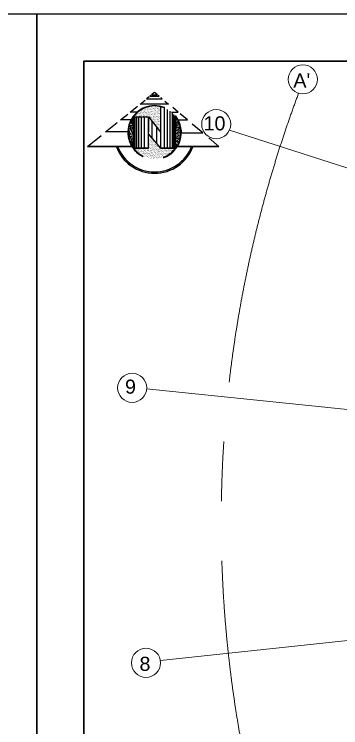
# Model space of a CAD drawing. Header units: millimetres. Extents: x -582 to 488037, y -1142837 to 903.
# Drawn here: x 360920 to 367881, y -1114042 to -1098837 of the extents above; entities that cross this region are included whole.
import ezdxf

# ---------------------------------------------------------------- set-up
doc = ezdxf.new("R2010")
doc.units = ezdxf.units.MM
doc.linetypes.add('CENTERX2', pattern=[101.6, 63.5, -12.7, 12.7, -12.7])
doc.layers.add('A New CL', color=7, linetype='CENTERX2', lineweight=13, true_color=0x18bbcd)
doc.layers.add('Pipe line', color=7, linetype='Continuous', lineweight=60, true_color=0x0070ff)
doc.layers.add('Dimension', color=5, linetype='Continuous', lineweight=13)
doc.layers.add('dw', color=92, linetype='Continuous', lineweight=15)
doc.layers.add('WC-SERIAL', color=70, linetype='Continuous')
doc.styles.add('Arial', font='arial.ttf')
pattern_1 = [(37.5, (17499.617, -40629.6), (-2.36225, 72.25589), [0, -57, 0, -63.75, 0, -60.9375]), (7.5, (17499.62, -40629.6), (66.36663, 105.83048), [0, -30.75, 0, -51.375, 0, -19.6875]), (327.5, (17453.49, -40629.6), (116.78032, 0.212215), [0, -18.75, 0, -67.5, 0, -88.125]), (317.5, (17453.49, -40629.6), (112.72975, 32.91283), [0, -9.375, 0, -44.25, 0, -50.625])]

# ---------------------------------------------------------------- blocks, each defined once
blk = doc.blocks.new('north')
at = {"layer": 'WC-SERIAL'}
h = blk.add_hatch(dxfattribs=at)
h.set_pattern_fill('AR-SAND', color=256, scale=37.5, style=0)
h.set_pattern_definition(pattern_1)
h.paths.add_polyline_path([(-220, 2009), (220, 1452), (220, 2364, 0.302023), (-755, 2009)])
h = blk.add_hatch(dxfattribs=at)
h.set_pattern_fill('AR-SAND', color=256, scale=37.5, style=0)
h.set_pattern_definition(pattern_1)
h.paths.add_polyline_path([(-755, 2009, 0.328563), (-755, 897)])
h.paths.add_polyline_path([(755, 2009), (755, 897, 0.328563)])
h = blk.add_hatch(dxfattribs=at)
h.set_pattern_fill('AR-SAND', color=256, scale=37.5, style=0)
h.set_pattern_definition(pattern_1)
h.paths.add_polyline_path([(755, 897), (220, 897), (-220, 1398), (-220, 897), (-755, 897, 0.505386)])
blk.add_hatch(color=256, dxfattribs=at).paths.add_polyline_path([(-1316, 957), (-1366, 957, 0.70083), (1366, 957), (1316, 957, -0.691826)])
at = {"lineweight": 13}
blk.add_line((2286, 957), (1927, 1259), dxfattribs=at)
at = {"layer": 'WC-SERIAL'}
for p, q in [((220, 897), (220, 2364)), ((352, 897), (352, 2347)), ((464, 897), (464, 2268)), ((558, 897), (558, 2207)), ((633, 897), (633, 2145)), ((689, 897), (689, 2089)), ((727, 897), (727, 2045)), ((755, 897), (755, 2048)), ((-755, 897), (-755, 2009)), ((-755, 2009), (-220, 2009)), ((-745, 897), (-745, 2009)), ((-727, 897), (-727, 2009)), ((-689, 897), (-689, 2009)), ((-633, 897), (-633, 2009)), ((-558, 897), (-558, 2009)), ((-464, 897), (-464, 2009)), ((-352, 897), (-352, 2009)), ((-220, 897), (-220, 2009)), ((-220, 2009), (-220, 1463)), ((-220, 2009), (220, 1452)), ((-80, 1234), (-80, 1831)), ((745, 897), (745, 2022)), ((80, 1057), (80, 1629)), ((-2380, 957), (-1900, 1343)), ((220, 897), (-220, 1398)), ((-2380, 957), (-796, 957)), ((-755, 897), (-220, 897)), ((220, 897), (755, 897)), ((796, 957), (2286, 957))]:
    blk.add_line(p, q, dxfattribs=at)
for points in [[(-107, 2785), (107, 2785), (3, 2873), (-106, 2785)], [(369, 2566), (499, 2457), (-514, 2457), (-338, 2599)], [(-186, 2721), (-281, 2645), (275, 2645), (221, 2690)], [(-127, 2768), (-164, 2739), (163, 2739), (129, 2768)], [(-597, 2176), (-864, 2176), (-609, 2381)], [(597, 2176), (834, 2176), (647, 2333)], [(-827, 1895), (-1214, 1895), (-952, 2105)], [(827, 1895), (1169, 1895), (905, 2116)], [(-937, 1473), (-1739, 1473), (-1331, 1800)], [(937, 1433), (1719, 1433), (1340, 1751)], [(-2380, 957), (-796, 957)]]:
    blk.add_lwpolyline(points, dxfattribs=at)
at = {"layer": 'WC-SERIAL', "const_width": 46.9}
for points in [[(218, 2361), (216, 1456)], [(-755, 2009), (-755, 897)], [(-220, 897), (-745, 897)], [(755, 897), (219, 902)], [(796, 957), (2286, 957)]]:
    blk.add_lwpolyline(points, dxfattribs=at)
at = {"layer": 'WC-SERIAL'}
blk.add_lwpolyline([(-2380, 957, 18.8, 18.8, 0), (-796, 957, 46.9, 46.9, 0), (-2380, 957, 46.9, 46.9, 0), (-796, 957, 46.9, 46.9, 0)], format="xyseb", dxfattribs=at)
for radius, start, end in [(950, 67.8628, 244.1076), (949, 67.8628, 244.1076), (948, 67.8628, 244.1076), (947, 67.8628, 244.1076), (946, 67.8628, 244.1076), (945, 67.8628, 244.1076), (944, 67.8628, 244.1076), (943, 67.8628, 244.1076), (942, 67.8628, 244.1076), (941, 67.8628, 244.1076), (940, 67.8628, 244.1076), (939, 67.8628, 244.1076), (938, 67.8628, 244.1076), (938, 67.8628, 244.1076), (938, 104.6153, 244.0699), (938, 289.5135, 36.4548), (938, 289.478, 36.3772), (941, 289.5135, 36.4548), (940, 289.5135, 36.4548), (939, 289.5135, 36.4548), (944, 289.5135, 36.4548), (943, 289.5135, 36.4548), (942, 289.5135, 36.4548), (947, 289.5135, 36.4548), (946, 289.5135, 36.4548), (945, 289.5135, 36.4548), (950, 289.5135, 36.4548), (949, 289.5135, 36.4548), (948, 289.5135, 36.4548), (953, 289.5135, 36.4548), (952, 289.5135, 36.4548), (951, 289.5135, 36.4548), (1453, 199.9521, 340.0479), (1406, 200.647, 339.353)]:
    blk.add_arc((0, 1453), radius, start, end, dxfattribs=at)

msp = doc.modelspace()

# ---------------------------------------------------------------- linework, layer by layer
at = {"layer": 'A New CL', "ltscale": 100}
for p, q in [((380591.6, -1106163.2), (365508.6, -1101307.2)), ((380123.3, -1108494.9), (363742.9, -1106820.5)), ((380130.3, -1110871), (364035.3, -1112611.8))]:
    msp.add_line(p, q, dxfattribs=at)
msp.add_arc((391421.3, -1109649.8), 26088.9, 159.5186, 211.98971, dxfattribs=at)
at = {"layer": 'DEFPOINTS'}
for points in [[(329700, -1142837.3), (361400, -1142837.3), (361400, -1098837.3), (329700, -1098837.3)], [(361400, -1142837.3), (393100, -1142837.3), (393100, -1098837.3), (361400, -1098837.3)]]:
    msp.add_lwpolyline(points, close=True, dxfattribs=at)
at = {"layer": 'Dimension'}
for centre in [(367072.2, -1100224.5), (365226, -1101179.2), (363433.5, -1106798.5), (363728.5, -1112657.9)]:
    msp.add_circle(centre, 310.3, dxfattribs=at)
at = {"layer": 'dw', "lineweight": 30}
msp.add_lwpolyline([(362400, -1140837.3), (392100, -1140837.3), (392100, -1099837.3), (362400, -1099837.3)], close=True, dxfattribs=at)

# ---------------------------------------------------------------- block references
at = {"layer": 'WC-SERIAL', "xscale": 0.6000000000058208, "yscale": 0.5999999999767169, "zscale": 0.6}
msp.add_blockref('north', (363911.3, -1102226.6), dxfattribs=at)

# ---------------------------------------------------------------- texts
at = {"layer": 'Pipe line', "color": 5, "char_height": 300, "attachment_point": 5, "style": 'Arial'}
for s, insert in [("A'", (367050.3, -1100248)), ('10', (365189.3, -1101163.7)), ('9', (363398, -1106775.6)), ('8', (363706.6, -1112681.4))]:
    msp.add_mtext(s, dxfattribs=dict(at, insert=insert))

doc.saveas('drawing.dxf')
